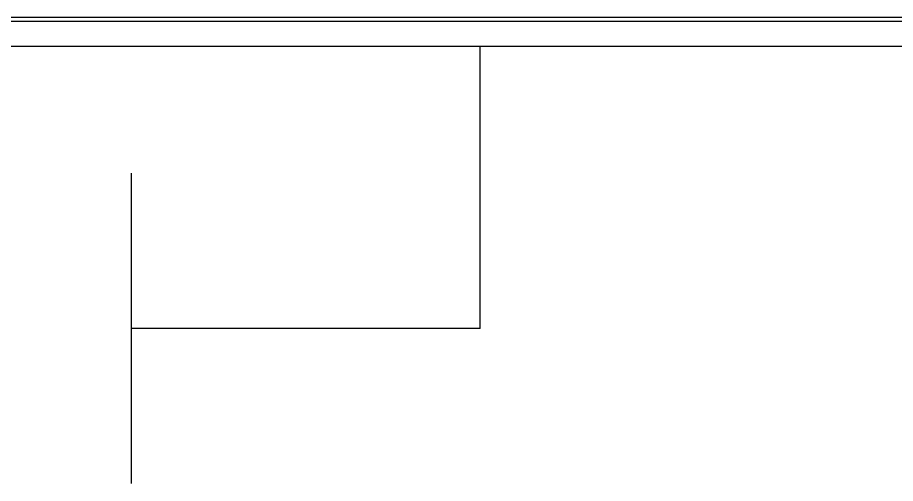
# Model space of a CAD drawing. Header units: millimetres. Extents: x 87 to 927, y 85 to 1088.
# Drawn here: x 577.134 to 579.924, y 224.528 to 226.011 of the extents above; entities that cross this region are included whole.
import ezdxf

# ---------------------------------------------------------------- set-up
doc = ezdxf.new("R2010")
doc.units = ezdxf.units.MM

msp = doc.modelspace()

# ---------------------------------------------------------------- linework, layer by layer
at = {"color": 7, "linetype": 'Continuous'}
for p, q in [((596.8007, 226.0105), (557.7027, 226.0105)), ((596.7878, 225.9976), (557.7156, 225.9976)), ((596.7085, 225.9184), (557.7949, 225.9184)), ((578.6047, 225.0218), (578.6047, 225.9184)), ((577.4957, 224.5285), (577.4957, 225.5151))]:
    msp.add_line(p, q, dxfattribs=at)
msp.add_line((578.6047, 225.0218), (577.4957, 225.0218))

doc.saveas('drawing.dxf')
